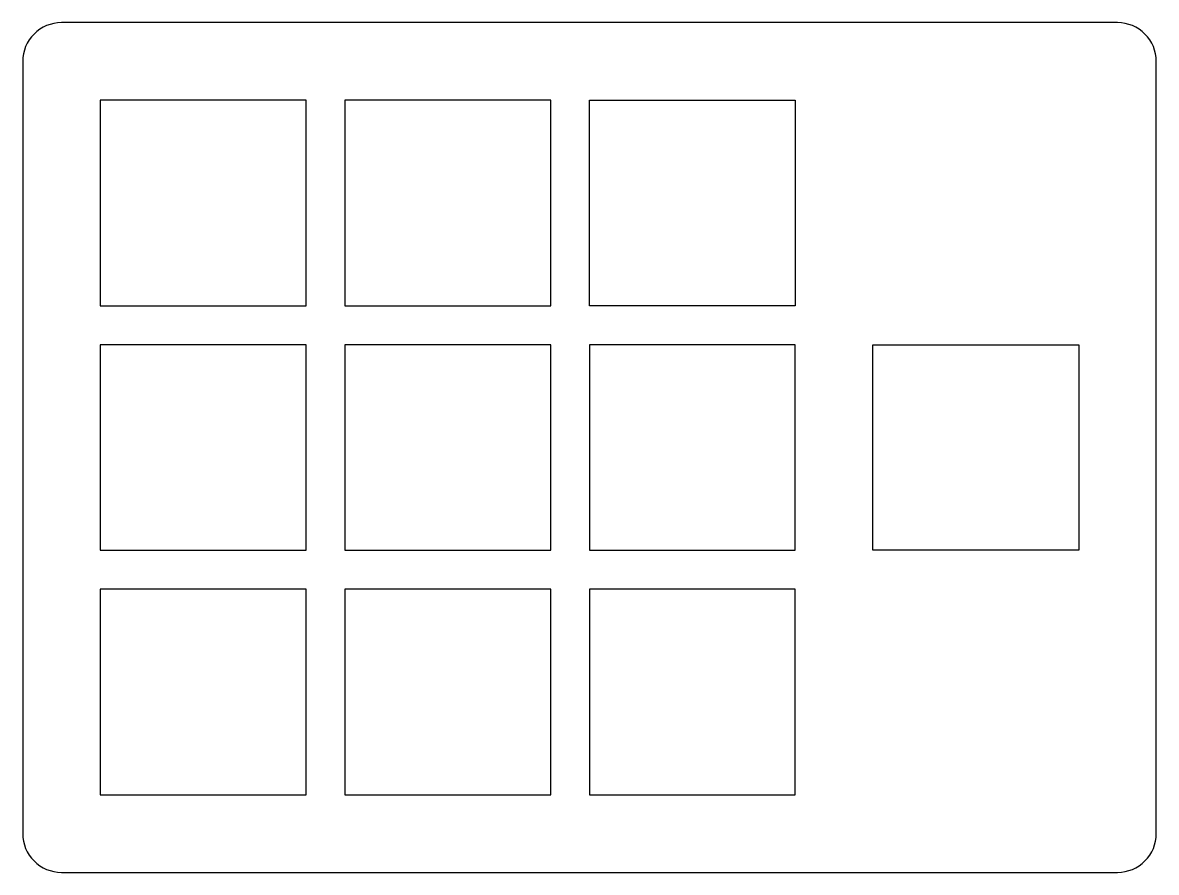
# Model space of a CAD drawing. Header units: millimetres. Extents: x -272 to 20, y -136 to 83.
import ezdxf

# ---------------------------------------------------------------- set-up
doc = ezdxf.new("R2010")
doc.units = ezdxf.units.MM
doc.layers.get('0').update_dxf_attribs({"linetype": 'CONTINUOUS'})

msp = doc.modelspace()

# ---------------------------------------------------------------- linework, layer by layer
msp.add_lwpolyline([(10, 83), (-262, 83, 0.414214), (-272, 73), (-272, -126, 0.414214), (-262, -136), (10, -136, 0.414214), (20, -126), (20, 73, 0.414214)], format="xyb", close=True)
for points in [[(-199, 63), (-252, 63), (-252, 10), (-199, 10)], [(-136, 63), (-189, 63), (-189, 10), (-136, 10)], [(-73, 10), (-126, 10), (-126, 63), (-73, 63)], [(-136, 0), (-189, 0), (-189, -53), (-136, -53)], [(-73, 0), (-126, 0), (-126, -53), (-73, -53)], [(-53, 0), (0, 0), (0, -53), (-53, -53)], [(-199, 0), (-252, 0), (-252, -53), (-199, -53)], [(-199, -63), (-252, -63), (-252, -116), (-199, -116)], [(-136, -63), (-189, -63), (-189, -116), (-136, -116)], [(-73, -63), (-126, -63), (-126, -116), (-73, -116)]]:
    msp.add_lwpolyline(points, close=True)

doc.saveas('drawing.dxf')
